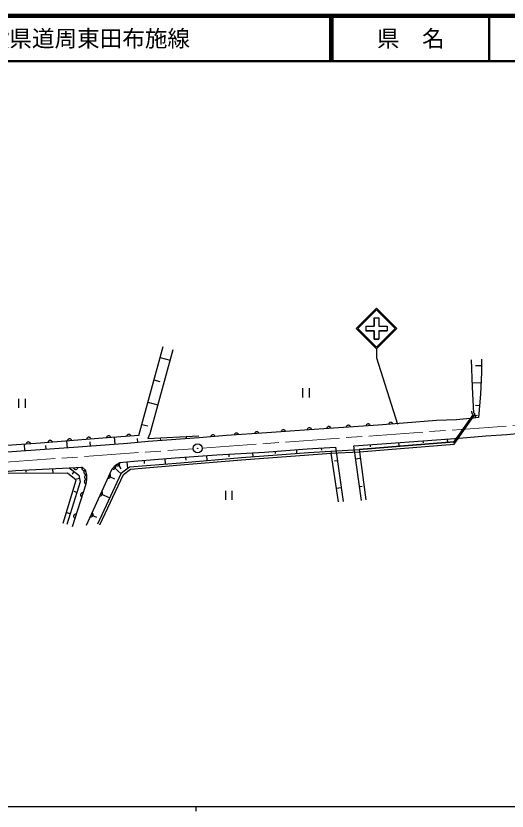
# Model space of a CAD drawing. Units: millimetres, scale not verified. Extents: x 40000 to 680000, y 20000 to 380000.
# Drawn here: x 228187 to 336944, y 204000 to 380000 of the extents above; entities that cross this region are included whole.
import ezdxf
from ezdxf.enums import TextEntityAlignment as Align

# ---------------------------------------------------------------- set-up
doc = ezdxf.new("R2010")
doc.units = ezdxf.units.MM
doc.header["$LTSCALE"] = 1000
doc.linetypes.add('CHAIN', pattern=[18.5, 12, -1.5, 3.5, -1.5])
for name, color, linetype, lineweight in [('M-BGD', 7, 'Continuous', 25), ('M-BMK', 2, 'CHAIN', 13), ('M-BMK-SRVR', 3, 'Continuous', 25), ('M-STR-STRC', 7, 'Continuous', 25), ('M-TTL', 2, 'Continuous', 140), ('M-TTL-BAND', 7, 'Continuous', 25), ('M-TTL-LINE', 7, 'Continuous', 50)]:
    doc.layers.add(name, color=color, linetype=linetype, lineweight=lineweight)
doc.layers.add('M-TTL-TXT', color=7, linetype='Continuous')
doc.styles.add('ＭＳ ゴシック', font='')
doc.styles.get('ＭＳ ゴシック').set_extended_font_data('MS Gothic')

msp = doc.modelspace()

# ---------------------------------------------------------------- linework, layer by layer
at = {"layer": 'M-BGD'}
for p, q in [((255439, 287134), (260758, 306845)), ((262953, 306080), (257822, 287477)), ((260093, 304381), (262319, 303781)), ((329005, 303876), (329182, 297857)), ((331271, 304053), (331307, 301079)), ((331289, 302566), (329942, 302550)), ((331307, 301079), (331059, 296299)), ((258763, 299454), (260082, 299098)), ((291675, 297576), (291675, 295576)), ((293195, 295576), (293195, 297576)), ((331183, 298689), (329155, 298794)), ((329182, 297857), (329501, 292050)), ((331059, 296299), (330598, 291094)), ((228795, 295264), (228795, 293264)), ((230315, 293264), (230315, 295264)), ((257434, 294526), (259605, 293940)), ((329157, 292288), (329159, 292480)), ((329200, 292058), (329157, 292288)), ((330829, 293697), (329974, 293772)), ((321322, 290422), (314032, 289843)), ((325748, 290634), (321322, 290422)), ((325161, 285667), (329403, 291725)), ((325198, 285197), (329648, 291553)), ((329501, 290953), (325748, 290634)), ((329305, 291855), (329200, 292058)), ((329425, 291717), (329305, 291855)), ((329518, 291641), (329425, 291717)), ((330598, 291094), (329501, 290953)), ((329676, 291550), (329518, 291641)), ((329895, 291486), (329676, 291550)), ((330050, 291023), (329744, 292055)), ((330087, 291483), (329895, 291486)), ((330317, 291527), (330087, 291483)), ((256104, 289598), (257390, 289251)), ((299628, 288832), (291000, 288254)), ((292837, 288698), (292743, 288591)), ((292932, 288764), (292837, 288698)), ((293049, 288812), (292932, 288764)), ((293209, 288823), (293049, 288812)), ((293331, 288791), (293209, 288823)), ((293435, 288738), (293331, 288791)), ((293542, 288645), (293435, 288738)), ((293608, 288549), (293542, 288645)), ((297004, 288776), (296972, 288654)), ((297057, 288880), (297004, 288776)), ((297151, 288987), (297057, 288880)), ((297246, 289053), (297151, 288987)), ((297363, 289101), (297246, 289053)), ((297523, 289112), (297363, 289101)), ((297645, 289080), (297523, 289112)), ((297749, 289027), (297645, 289080)), ((297856, 288934), (297749, 289027)), ((297922, 288838), (297856, 288934)), ((297970, 288721), (297922, 288838)), ((308364, 289409), (299628, 288832)), ((301345, 289066), (301313, 288943)), ((301399, 289169), (301345, 289066)), ((301492, 289276), (301399, 289169)), ((301588, 289342), (301492, 289276)), ((301705, 289390), (301588, 289342)), ((301864, 289401), (301705, 289390)), ((301987, 289369), (301864, 289401)), ((302091, 289315), (301987, 289369)), ((302197, 289222), (302091, 289315)), ((302263, 289126), (302197, 289222)), ((302311, 289009), (302263, 289126)), ((305713, 289354), (305681, 289232)), ((305767, 289458), (305713, 289354)), ((305860, 289565), (305767, 289458)), ((305956, 289631), (305860, 289565)), ((306073, 289679), (305956, 289631)), ((306233, 289689), (306073, 289679)), ((306355, 289657), (306233, 289689)), ((306459, 289604), (306355, 289657)), ((306565, 289511), (306459, 289604)), ((306631, 289415), (306565, 289511)), ((306679, 289298), (306631, 289415)), ((314032, 289843), (308364, 289409)), ((310731, 289711), (310700, 289588)), ((310783, 289815), (310731, 289711)), ((310875, 289922), (310783, 289815)), ((310970, 289990), (310875, 289922)), ((311087, 290039), (310970, 289990)), ((311246, 290051), (311087, 290039)), ((311369, 290020), (311246, 290051)), ((311473, 289968), (311369, 290020)), ((311580, 289876), (311473, 289968)), ((311648, 289781), (311580, 289876)), ((311697, 289664), (311648, 289781)), ((255439, 287134), (246470, 286491)), ((248390, 286950), (248298, 286843)), ((248486, 287017), (248390, 286950)), ((248603, 287065), (248486, 287017)), ((248762, 287076), (248603, 287065)), ((248885, 287045), (248762, 287076)), ((248989, 286992), (248885, 287045)), ((249096, 286900), (248989, 286992)), ((249163, 286804), (249096, 286900)), ((252730, 287060), (252698, 286938)), ((252782, 287164), (252730, 287060)), ((252875, 287271), (252782, 287164)), ((252970, 287338), (252875, 287271)), ((253087, 287387), (252970, 287338)), ((253247, 287398), (253087, 287387)), ((253369, 287367), (253247, 287398)), ((253473, 287314), (253369, 287367)), ((253580, 287222), (253473, 287314)), ((253647, 287126), (253580, 287222)), ((253696, 287009), (253647, 287126)), ((257822, 287477), (257414, 286499)), ((257414, 286499), (268722, 287086)), ((274791, 287099), (268798, 286627)), ((271327, 286947), (271296, 286824)), ((271379, 287051), (271327, 286947)), ((271470, 287158), (271379, 287051)), ((271565, 287226), (271470, 287158)), ((271682, 287275), (271565, 287226)), ((271841, 287288), (271682, 287275)), ((271964, 287258), (271841, 287288)), ((272069, 287206), (271964, 287258)), ((272176, 287114), (272069, 287206)), ((272244, 287019), (272176, 287114)), ((272293, 286902), (272244, 287019)), ((283780, 287713), (274791, 287099)), ((276571, 287341), (276540, 287218)), ((276624, 287445), (276571, 287341)), ((276717, 287551), (276624, 287445)), ((276813, 287618), (276717, 287551)), ((276930, 287666), (276813, 287618)), ((277090, 287677), (276930, 287666)), ((277212, 287645), (277090, 287677)), ((277316, 287592), (277212, 287645)), ((277423, 287499), (277316, 287592)), ((277489, 287403), (277423, 287499)), ((277537, 287286), (277489, 287403)), ((281066, 287648), (281034, 287525)), ((281119, 287752), (281066, 287648)), ((281212, 287858), (281119, 287752)), ((281308, 287925), (281212, 287858)), ((281425, 287973), (281308, 287925)), ((281584, 287984), (281425, 287973)), ((281707, 287952), (281584, 287984)), ((281810, 287899), (281707, 287952)), ((281917, 287806), (281810, 287899)), ((281984, 287710), (281917, 287806)), ((282032, 287593), (281984, 287710)), ((291000, 288254), (283780, 287713)), ((286923, 288069), (286892, 287946)), ((286975, 288173), (286923, 288069)), ((287067, 288280), (286975, 288173)), ((287162, 288347), (287067, 288280)), ((287279, 288396), (287162, 288347)), ((287439, 288408), (287279, 288396)), ((287561, 288377), (287439, 288408)), ((287665, 288325), (287561, 288377)), ((287773, 288233), (287665, 288325)), ((287840, 288138), (287773, 288233)), ((287889, 288021), (287840, 288138)), ((292690, 288488), (292658, 288365)), ((292743, 288591), (292690, 288488)), ((293656, 288432), (293608, 288549)), ((326348, 286572), (332240, 287035)), ((332240, 287035), (336850, 287369)), ((336850, 287369), (339939, 287642)), ((233641, 285469), (222818, 284675)), ((230161, 283713), (230058, 285206)), ((230468, 285357), (230437, 285234)), ((230521, 285461), (230468, 285357)), ((230613, 285568), (230521, 285461)), ((230708, 285635), (230613, 285568)), ((230825, 285684), (230708, 285635)), ((230985, 285695), (230825, 285684)), ((231107, 285664), (230985, 285695)), ((231211, 285612), (231107, 285664)), ((231318, 285519), (231211, 285612)), ((231386, 285424), (231318, 285519)), ((231434, 285307), (231386, 285424)), ((246470, 286491), (233641, 285469)), ((235312, 285723), (235281, 285600)), ((235363, 285827), (235312, 285723)), ((235455, 285935), (235363, 285827)), ((235550, 286002), (235455, 285935)), ((235667, 286052), (235550, 286002)), ((235826, 286065), (235667, 286052)), ((235949, 286034), (235826, 286065)), ((236053, 285982), (235949, 286034)), ((236161, 285891), (236053, 285982)), ((236229, 285796), (236161, 285891)), ((236278, 285679), (236229, 285796)), ((239587, 284362), (239479, 285934)), ((239588, 286063), (239557, 285940)), ((239640, 286168), (239588, 286063)), ((239731, 286275), (239640, 286168)), ((239826, 286343), (239731, 286275)), ((239943, 286392), (239826, 286343)), ((240102, 286405), (239943, 286392)), ((240225, 286375), (240102, 286405)), ((240330, 286323), (240225, 286375)), ((240437, 286231), (240330, 286323)), ((240505, 286136), (240437, 286231)), ((240554, 286020), (240505, 286136)), ((252885, 285396), (241943, 284524)), ((243864, 286404), (243834, 286281)), ((243916, 286508), (243864, 286404)), ((244008, 286616), (243916, 286508)), ((244103, 286684), (244008, 286616)), ((244219, 286733), (244103, 286684)), ((244379, 286746), (244219, 286733)), ((244501, 286715), (244379, 286746)), ((244606, 286663), (244501, 286715)), ((244679, 284742), (244602, 285700)), ((244713, 286572), (244606, 286663)), ((244781, 286477), (244713, 286572)), ((244831, 286360), (244781, 286477)), ((248245, 286739), (248214, 286616)), ((248298, 286843), (248245, 286739)), ((249211, 286688), (249163, 286804)), ((250149, 285178), (250024, 286746)), ((257437, 285799), (252885, 285396)), ((255161, 285598), (255081, 286502)), ((268798, 286627), (257437, 285799)), ((260277, 286006), (260231, 286646)), ((265958, 286420), (265935, 286733)), ((302975, 284863), (310226, 285362)), ((310226, 285362), (326348, 286572)), ((310552, 284551), (318760, 285183)), ((318760, 285183), (310552, 284551)), ((312913, 285564), (312975, 284738)), ((318287, 285967), (318324, 285477)), ((318760, 285183), (325158, 285696)), ((325158, 285696), (318760, 285183)), ((318800, 284684), (325198, 285197)), ((323661, 286371), (323720, 285580)), ((326348, 286572), (325158, 285696)), ((325158, 285696), (325198, 285197)), ((241943, 284524), (223092, 283226)), ((234874, 284037), (234811, 284950)), ((272692, 282863), (283221, 283466)), ((278130, 282262), (292979, 283367)), ((283221, 283466), (292647, 284158)), ((285578, 283639), (285614, 283148)), ((290290, 283985), (290350, 283172)), ((292647, 284158), (298940, 284550)), ((292979, 283367), (297928, 283683)), ((295793, 284354), (295823, 283872)), ((297932, 283683), (304207, 284039)), ((297932, 283683), (297960, 283184)), ((297960, 283184), (304236, 283539)), ((298940, 284550), (300667, 272535)), ((304672, 272746), (302975, 284863)), ((304195, 284038), (310552, 284551)), ((304195, 284038), (304236, 283539)), ((310552, 284551), (304207, 284039)), ((304207, 284039), (304236, 283539)), ((304236, 283539), (310590, 284053)), ((304236, 283539), (305665, 272896)), ((306600, 285113), (306637, 284587)), ((310590, 284053), (318800, 284684)), ((254263, 281448), (263417, 282171)), ((256551, 281629), (256606, 280931)), ((261128, 281990), (261219, 280839)), ((263417, 282171), (272692, 282863)), ((264629, 281117), (278130, 282262)), ((264671, 280619), (278170, 281763)), ((265736, 282344), (265786, 281668)), ((270373, 282690), (270453, 281611)), ((275324, 283014), (275358, 282423)), ((278170, 281763), (293011, 282868)), ((280589, 283315), (280639, 282449)), ((293011, 282868), (297960, 283184)), ((299643, 272414), (297960, 283184)), ((303384, 281937), (304431, 282084)), ((232577, 279632), (239998, 279948)), ((239998, 279948), (242840, 280145)), ((239998, 279948), (242090, 278329)), ((240920, 280012), (240968, 279895)), ((240968, 279895), (241035, 279799)), ((241740, 279748), (241833, 279855)), ((241833, 279855), (241886, 279959)), ((241886, 279959), (241918, 280081)), ((242772, 280045), (242750, 279931)), ((242750, 279931), (242758, 279789)), ((242821, 280161), (242772, 280045)), ((242840, 280145), (243550, 279514)), ((249475, 279732), (250228, 280545)), ((249851, 280138), (251492, 278619)), ((250105, 279794), (250214, 279912)), ((250252, 280394), (250191, 280505)), ((250214, 279912), (250266, 280027)), ((250228, 280545), (251221, 281177)), ((250285, 280282), (250252, 280394)), ((250266, 280027), (250290, 280141)), ((250290, 280141), (250285, 280282)), ((250303, 280592), (250401, 280513)), ((250401, 280513), (250505, 280461)), ((250505, 280461), (250643, 280430)), ((250643, 280430), (250760, 280433)), ((250725, 280861), (251413, 279779)), ((250760, 280433), (250883, 280464)), ((250883, 280464), (251018, 280550)), ((251018, 280550), (251097, 280648)), ((251097, 280648), (251149, 280752)), ((251177, 281007), (251146, 281129)), ((251149, 280752), (251180, 280890)), ((251180, 280890), (251177, 281007)), ((251221, 281177), (254263, 281448)), ((251600, 278849), (253353, 280197)), ((252742, 281313), (252874, 279829)), ((253353, 280197), (264629, 281117)), ((253540, 279711), (264671, 280619)), ((299372, 281546), (298693, 281449)), ((220105, 278724), (228196, 279356)), ((239643, 278764), (226460, 278685)), ((228196, 279356), (232577, 279632)), ((230387, 279494), (230417, 279023)), ((236288, 279790), (236332, 278744)), ((241498, 277264), (239643, 278764)), ((241044, 279139), (240613, 278582)), ((241035, 279799), (241142, 279706)), ((241142, 279706), (241246, 279653)), ((241246, 279653), (241368, 279622)), ((241368, 279622), (241528, 279633)), ((241528, 279633), (241645, 279681)), ((241645, 279681), (241740, 279748)), ((242090, 278329), (242406, 276908)), ((242758, 279789), (242793, 279678)), ((242793, 279678), (242856, 279569)), ((242856, 279569), (242976, 279462)), ((242976, 279462), (243092, 279412)), ((243092, 279412), (243207, 279391)), ((243207, 279391), (243348, 279399)), ((243255, 279077), (243241, 278951)), ((243241, 278951), (243275, 278795)), ((243293, 279187), (243255, 279077)), ((243275, 278795), (243339, 278686)), ((243370, 279306), (243293, 279187)), ((243339, 278686), (243419, 278601)), ((243348, 279399), (243459, 279434)), ((243455, 279386), (243370, 279306)), ((243419, 278100), (243384, 277978)), ((243419, 278601), (243537, 278524)), ((243475, 278202), (243419, 278100)), ((243564, 279450), (243455, 279386)), ((243459, 279434), (243569, 279497)), ((243571, 278306), (243475, 278202)), ((243537, 278524), (243648, 278486)), ((243550, 279514), (243787, 278408)), ((243669, 278370), (243571, 278306)), ((243648, 278486), (243773, 278472)), ((243787, 278415), (243669, 278370)), ((243787, 278408), (243827, 277422)), ((246299, 267569), (251600, 278849)), ((246751, 267357), (252001, 278527)), ((247999, 276540), (249475, 279732)), ((248737, 278136), (249983, 277560)), ((249039, 278503), (248947, 278590)), ((249105, 278407), (249039, 278503)), ((249154, 278274), (249105, 278407)), ((249152, 278032), (249166, 278158)), ((249166, 278158), (249154, 278274)), ((249512, 279771), (249627, 279719)), ((249627, 279719), (249741, 279695)), ((249741, 279695), (249882, 279701)), ((249882, 279701), (249994, 279733)), ((249994, 279733), (250105, 279794)), ((252001, 278527), (253540, 279711)), ((238616, 267712), (241498, 277264)), ((242406, 276908), (239445, 267436)), ((243669, 276395), (240629, 266883)), ((242248, 277619), (241315, 277412)), ((243345, 277051), (243320, 276893)), ((243320, 276893), (243342, 276769)), ((243342, 276769), (243386, 276661)), ((243402, 277164), (243345, 277051)), ((243384, 277978), (243390, 277818)), ((243386, 276661), (243469, 276547)), ((243390, 277818), (243435, 277700)), ((243477, 277254), (243402, 277164)), ((243435, 277700), (243499, 277602)), ((243469, 276547), (243559, 276472)), ((243591, 277337), (243477, 277254)), ((243499, 277602), (243603, 277506)), ((243559, 276472), (243672, 276414)), ((243699, 277381), (243591, 277337)), ((243603, 277506), (243705, 277451)), ((243827, 277422), (243669, 276395)), ((243824, 277403), (243699, 277381)), ((243705, 277451), (243827, 277415)), ((243844, 267295), (247999, 276540)), ((248527, 277682), (248653, 277668)), ((248653, 277668), (248769, 277680)), ((248769, 277680), (248902, 277729)), ((248902, 277729), (248998, 277795)), ((248998, 277795), (249085, 277887)), ((249085, 277887), (249152, 278032)), ((241666, 274540), (241123, 274710)), ((247259, 274599), (247166, 274685)), ((247325, 274503), (247259, 274599)), ((274568, 274920), (274568, 272920)), ((276088, 272920), (276088, 274920)), ((300235, 275539), (299178, 275387)), ((304243, 275810), (304850, 275895)), ((242533, 274221), (242484, 274069)), ((242484, 274069), (242486, 273942)), ((242486, 273942), (242513, 273829)), ((242513, 273829), (242578, 273703)), ((242608, 274323), (242533, 274221)), ((242578, 273703), (242655, 273616)), ((242695, 274400), (242608, 274323)), ((242655, 273616), (242757, 273541)), ((242821, 274465), (242695, 274400)), ((242935, 274492), (242821, 274465)), ((243061, 274494), (242935, 274492)), ((246756, 273773), (246881, 273760)), ((246881, 273760), (246997, 273774)), ((246961, 274229), (248998, 273313)), ((246997, 273774), (247129, 273824)), ((247129, 273824), (247225, 273890)), ((247225, 273890), (247311, 273984)), ((247311, 273984), (247376, 274129)), ((247375, 274371), (247325, 274503)), ((247389, 274255), (247375, 274371)), ((247376, 274129), (247389, 274255)), ((240185, 269804), (239328, 270072)), ((241014, 269465), (240965, 269313)), ((240965, 269313), (240966, 269186)), ((241088, 269567), (241014, 269465)), ((241176, 269644), (241088, 269567)), ((241301, 269709), (241176, 269644)), ((241415, 269736), (241301, 269709)), ((241541, 269737), (241415, 269736)), ((244883, 269606), (246059, 269078)), ((245181, 269977), (245088, 270063)), ((245147, 269268), (245233, 269361)), ((245247, 269881), (245181, 269977)), ((245233, 269361), (245299, 269507)), ((245298, 269749), (245247, 269881)), ((245311, 269633), (245298, 269749)), ((245299, 269507), (245311, 269633)), ((240966, 269186), (240993, 269073)), ((240993, 269073), (241058, 268947)), ((241058, 268947), (241135, 268859)), ((241135, 268859), (241237, 268785)), ((244678, 269150), (244804, 269138)), ((244804, 269138), (244919, 269151)), ((244919, 269151), (245052, 269202)), ((245052, 269202), (245147, 269268))]:
    msp.add_line(p, q, dxfattribs=at)
at = {"layer": 'M-BMK'}
for p, q in [((269425, 284350), (360733, 290942)), ((169538, 277174), (267430, 284206))]:
    msp.add_line(p, q, dxfattribs=at)
at = {"layer": 'M-BMK-SRVR'}
for radius in [1000, 40]:
    msp.add_circle((268428, 284278), radius, dxfattribs=at)
at = {"layer": 'M-STR-STRC'}
for p, q in [((303520, 310803), (308020, 315303)), ((312520, 310803), (308020, 315303)), ((303873, 310803), (308020, 314949)), ((312166, 310803), (308020, 314949)), ((307521, 311303), (307521, 313163)), ((307521, 313163), (308521, 313162)), ((307521, 313163), (308521, 313162)), ((307521, 313163), (307521, 311303)), ((308521, 313162), (308521, 311303)), ((308521, 313162), (308521, 311303)), ((303520, 310803), (308020, 306302)), ((303873, 310803), (308020, 306656)), ((305660, 311303), (307521, 311303)), ((305660, 311303), (305660, 310303)), ((305660, 311303), (305660, 310303)), ((305660, 311303), (307521, 311303)), ((307520, 310303), (305660, 310303)), ((305660, 310303), (307520, 310303)), ((307520, 308443), (307520, 310303)), ((307520, 310303), (307520, 308443)), ((308020, 306656), (312166, 310803)), ((308020, 306303), (312520, 310803)), ((310380, 310303), (308520, 310303)), ((308520, 310303), (308520, 308442)), ((308520, 310303), (310380, 310303)), ((308520, 310303), (308520, 308442)), ((308521, 311303), (310380, 311303)), ((308521, 311303), (310380, 311303)), ((310380, 311303), (310380, 310303)), ((310380, 311303), (310380, 310303)), ((308520, 308442), (307520, 308443)), ((307520, 308443), (308520, 308442)), ((308020, 306303), (308020, 304303)), ((308020, 304303), (312665, 289606))]:
    msp.add_line(p, q, dxfattribs=at)
at = {"layer": 'M-TTL'}
msp.add_line((680000, 380000), (40000, 380000), dxfattribs=at)
at = {"layer": 'M-TTL-BAND'}
for p, q in [((40000, 205000), (579000, 205000)), ((268000, 205000), (268000, 204000))]:
    msp.add_line(p, q, dxfattribs=at)
at = {"layer": 'M-TTL-LINE'}
for p, q in [((297750, 380000), (297750, 370000)), ((298250, 380000), (298250, 370000)), ((333000, 380000), (333000, 370000)), ((40000, 370000), (680000, 370000))]:
    msp.add_line(p, q, dxfattribs=at)

# ---------------------------------------------------------------- texts
at = {"layer": 'M-TTL-TXT', "style": 'ＭＳ ゴシック'}
msp.add_text('一般県道周東田布施線', height=3666, dxfattribs=at).set_placement((216734, 375000), align=Align.MIDDLE_LEFT)
msp.add_text('県\u3000名', height=3666, dxfattribs=at).set_placement((315625, 375000), align=Align.MIDDLE_CENTER)

doc.saveas('drawing.dxf')
